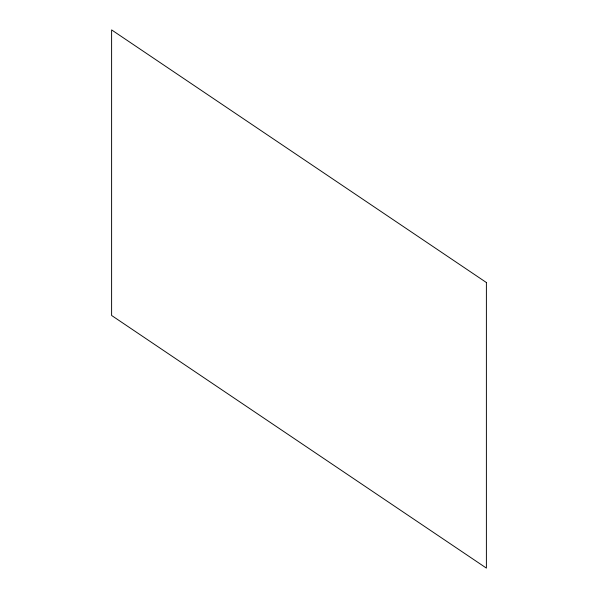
<?xml version="1.0" encoding="UTF-8"?>
<svg xmlns="http://www.w3.org/2000/svg" width="598" height="598" viewBox="0 0 598 598"><rect width="100%" height="100%" fill="white"/><g stroke="black" fill="none" stroke-linecap="round" stroke-linejoin="round"><path stroke-width="0.9" d="M486.391 282.525L111.609 29.9L111.609 315.475L486.391 568.1L486.391 282.525"/></g></svg>
